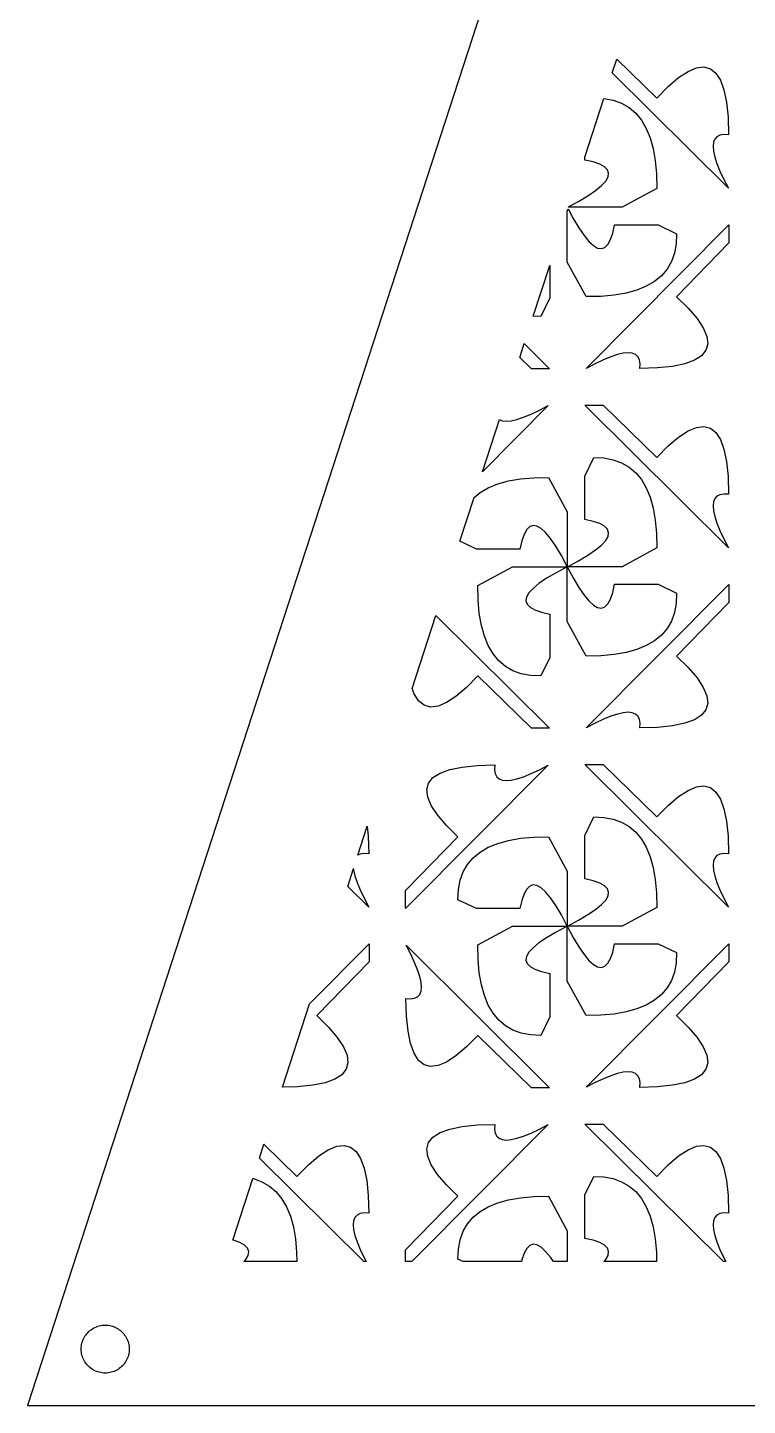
# Model space of a CAD drawing. Header units: metres. Extents: x -75 to 75, y 0 to 231.
# Drawn here: x -75 to -15, y 0 to 115 of the extents above; entities that cross this region are included whole.
import ezdxf

# ---------------------------------------------------------------- set-up
doc = ezdxf.new("R2010")
doc.units = ezdxf.units.M

msp = doc.modelspace()

# ---------------------------------------------------------------- linework, layer by layer
for p, q in [((0, 230.826), (-75, 0)), ((-26.2468, 111.214), (-25.873, 112.365)), ((-25.873, 112.365), (-22.5394, 109.118)), ((-19.9287, 111.337), (-19.2242, 111.633)), ((-19.2242, 111.633), (-18.6012, 111.709)), ((-18.6012, 111.709), (-18.062, 111.563)), ((-18.062, 111.563), (-17.6047, 111.197)), ((-16.5541, 101.584), (-26.2468, 111.214)), ((-21.5849, 110.08), (-20.7152, 110.819)), ((-20.7152, 110.819), (-19.9287, 111.337)), ((-17.6047, 111.197), (-17.2279, 110.609)), ((-17.2279, 110.609), (-16.9345, 109.8)), ((-22.5394, 109.118), (-21.5849, 110.08)), ((-16.9345, 109.8), (-16.7226, 108.77)), ((-28.5329, 104.178), (-26.941, 109.078)), ((-26.941, 109.078), (-26.1685, 108.931)), ((-26.1685, 108.931), (-25.4686, 108.676)), ((-25.4686, 108.676), (-24.8424, 108.315)), ((-24.8424, 108.315), (-24.2921, 107.847)), ((-16.7226, 108.77), (-16.593, 107.518)), ((-24.2921, 107.847), (-23.817, 107.271)), ((-23.817, 107.271), (-23.4169, 106.588)), ((-16.593, 107.518), (-16.545, 106.049)), ((-23.4169, 106.588), (-23.0914, 105.798)), ((-17.5223, 105.885), (-17.7045, 105.689)), ((-17.2678, 106.011), (-17.5223, 105.885)), ((-16.9405, 106.066), (-17.2678, 106.011)), ((-16.545, 106.049), (-16.9405, 106.066)), ((-23.0914, 105.798), (-22.8415, 104.901)), ((-22.8415, 104.901), (-22.6666, 103.897)), ((-17.813, 105.421), (-17.85, 105.082)), ((-17.85, 105.082), (-17.8134, 104.673)), ((-17.8134, 104.673), (-17.7045, 104.194)), ((-17.7045, 105.689), (-17.813, 105.421)), ((-28.5329, 103.945), (-28.5329, 104.178)), ((-27.8435, 103.788), (-28.5329, 103.945)), ((-27.2992, 103.598), (-27.8435, 103.788)), ((-26.9028, 103.378), (-27.2992, 103.598)), ((-22.6666, 103.897), (-22.5668, 102.785)), ((-17.7045, 104.194), (-17.5232, 103.643)), ((-17.5232, 103.643), (-17.2696, 103.022)), ((-26.6542, 103.126), (-26.9028, 103.378)), ((-26.7984, 102.183), (-26.6016, 102.528)), ((-26.5535, 102.842), (-26.6542, 103.126)), ((-26.6016, 102.528), (-26.5535, 102.842)), ((-22.5668, 102.785), (-22.5426, 101.569)), ((-17.2696, 103.022), (-16.9432, 102.329)), ((-28.2751, 100.964), (-27.6352, 101.401)), ((-27.6352, 101.401), (-27.1426, 101.807)), ((-27.1426, 101.807), (-26.7984, 102.183)), ((-22.5426, 101.569), (-25.421, 100.003)), ((-16.9432, 102.329), (-16.5541, 101.584)), ((-29.8894, 100.003), (-29.8689, 100.066)), ((-29.8689, 100.066), (-29.063, 100.496)), ((-29.063, 100.496), (-28.2751, 100.964)), ((-29.9968, 99.6728), (-29.9333, 99.8684)), ((-29.9968, 95.421), (-29.9968, 99.6728)), ((-29.9333, 99.8684), (-29.5042, 99.063)), ((-25.421, 100.003), (-29.8894, 100.003)), ((-29.5042, 99.063), (-29.0359, 98.2751)), ((-29.0359, 98.2751), (-28.5988, 97.6352)), ((-28.4161, 86.5541), (-16.5193, 98.5283)), ((-26.4015, 97.2992), (-26.2125, 97.8435)), ((-26.2125, 97.8435), (-26.0545, 98.5329)), ((-26.0545, 98.5329), (-22.4359, 98.5329)), ((-22.4359, 98.5329), (-20.8809, 97.7945)), ((-20.8809, 97.7945), (-20.9216, 96.9449)), ((-16.5193, 98.5283), (-16.5193, 97.019)), ((-28.5988, 97.6352), (-28.1927, 97.1426)), ((-28.1927, 97.1426), (-27.8174, 96.7984)), ((-27.8174, 96.7984), (-27.4722, 96.6016)), ((-27.4722, 96.6016), (-27.1577, 96.5535)), ((-27.1577, 96.5535), (-26.8739, 96.6542)), ((-26.8739, 96.6542), (-26.6222, 96.9028)), ((-26.6222, 96.9028), (-26.4015, 97.2992)), ((-20.9216, 96.9449), (-21.069, 96.1685)), ((-16.5193, 97.019), (-20.8818, 92.5394)), ((-21.3235, 95.4686), (-21.6852, 94.8424)), ((-21.069, 96.1685), (-21.3235, 95.4686)), ((-32.8435, 90.9115), (-31.4671, 95.1476)), ((-31.4671, 95.1476), (-31.4671, 92.4355)), ((-28.4308, 92.5426), (-29.9968, 95.421)), ((-21.6852, 94.8424), (-22.1535, 94.2921)), ((-23.4119, 93.4169), (-24.202, 93.0914)), ((-22.7289, 93.8174), (-23.4119, 93.4169)), ((-22.1535, 94.2921), (-22.7289, 93.8174)), ((-31.4671, 92.4355), (-32.2055, 90.8809)), ((-27.2145, 92.5668), (-28.4308, 92.5426)), ((-26.1026, 92.6666), (-27.2145, 92.5668)), ((-25.0987, 92.8415), (-26.1026, 92.6666)), ((-24.202, 93.0914), (-25.0987, 92.8415)), ((-20.8818, 92.5394), (-19.9196, 91.5849)), ((-32.2055, 90.8809), (-32.8435, 90.9115)), ((-19.9196, 91.5849), (-19.1808, 90.7152)), ((-19.1808, 90.7152), (-18.663, 89.9287)), ((-18.663, 89.9287), (-18.3669, 89.2242)), ((-33.9606, 87.4734), (-33.5876, 88.6215)), ((-33.5876, 88.6215), (-31.4717, 86.5193)), ((-18.2913, 88.6012), (-18.4364, 88.0624)), ((-18.3669, 89.2242), (-18.2913, 88.6012)), ((-32.981, 86.5193), (-33.9606, 87.4734)), ((-26.3571, 87.5232), (-26.9783, 87.2696)), ((-25.8064, 87.7045), (-26.3571, 87.5232)), ((-25.3271, 87.8134), (-25.8064, 87.7045)), ((-24.9179, 87.85), (-25.3271, 87.8134)), ((-24.5792, 87.813), (-24.9179, 87.85)), ((-24.3114, 87.7045), (-24.5792, 87.813)), ((-24.115, 87.5223), (-24.3114, 87.7045)), ((-23.9891, 87.2678), (-24.115, 87.5223)), ((-18.8026, 87.6047), (-19.3909, 87.2279)), ((-18.4364, 88.0624), (-18.8026, 87.6047)), ((-31.4717, 86.5193), (-32.981, 86.5193)), ((-27.6709, 86.9432), (-28.4161, 86.5541)), ((-26.9783, 87.2696), (-27.6709, 86.9432)), ((-23.9342, 86.9405), (-23.9891, 87.2678)), ((-23.9507, 86.545), (-23.9342, 86.9405)), ((-22.4817, 86.593), (-23.9507, 86.545)), ((-21.2297, 86.7226), (-22.4817, 86.593)), ((-20.1997, 86.9345), (-21.2297, 86.7226)), ((-19.3909, 87.2279), (-20.1997, 86.9345)), ((-31.5839, 83.4459), (-37.0602, 77.934)), ((-33.0217, 82.7304), (-32.3291, 83.0568)), ((-32.3291, 83.0568), (-31.5839, 83.4459)), ((-28.5283, 83.4807), (-27.019, 83.4807)), ((-16.5541, 71.5839), (-28.5283, 83.4807)), ((-27.019, 83.4807), (-22.5394, 79.1182)), ((-37.0602, 77.934), (-35.6483, 82.2792)), ((-35.6483, 82.2792), (-35.4208, 82.187)), ((-35.4208, 82.187), (-35.0821, 82.15)), ((-35.0821, 82.15), (-34.6729, 82.1866)), ((-34.6729, 82.1866), (-34.1936, 82.2955)), ((-34.1936, 82.2955), (-33.6429, 82.4768)), ((-33.6429, 82.4768), (-33.0217, 82.7304)), ((-19.2242, 81.6331), (-18.6012, 81.7087)), ((-18.6012, 81.7087), (-18.062, 81.5631)), ((-21.5849, 80.0804), (-20.7152, 80.8192)), ((-20.7152, 80.8192), (-19.9287, 81.337)), ((-19.9287, 81.337), (-19.2242, 81.6331)), ((-18.062, 81.5631), (-17.6047, 81.1974)), ((-17.6047, 81.1974), (-17.2279, 80.6091)), ((-17.2279, 80.6091), (-16.9345, 79.8003)), ((-22.5394, 79.1182), (-21.5849, 80.0804)), ((-16.9345, 79.8003), (-16.7226, 78.7703)), ((-28.5329, 77.5645), (-27.7945, 79.1191)), ((-27.7945, 79.1191), (-26.9449, 79.0784)), ((-26.9449, 79.0784), (-26.1685, 78.931)), ((-26.1685, 78.931), (-25.4686, 78.6765)), ((-25.4686, 78.6765), (-24.8424, 78.3148)), ((-24.8424, 78.3148), (-24.2921, 77.8465)), ((-16.7226, 78.7703), (-16.593, 77.5183)), ((-35.798, 76.9086), (-34.9013, 77.1585)), ((-34.9013, 77.1585), (-33.8974, 77.3334)), ((-33.8974, 77.3334), (-32.7855, 77.4332)), ((-32.7855, 77.4332), (-31.5692, 77.4574)), ((-31.5692, 77.4574), (-30.0032, 74.579)), ((-28.5329, 73.9455), (-28.5329, 77.5645)), ((-24.2921, 77.8465), (-23.817, 77.2707)), ((-23.817, 77.2707), (-23.4169, 76.5881)), ((-16.593, 77.5183), (-16.545, 76.0493)), ((-37.7604, 75.7788), (-37.2711, 76.1826)), ((-37.2711, 76.1826), (-36.5881, 76.5831)), ((-36.5881, 76.5831), (-35.798, 76.9086)), ((-23.4169, 76.5881), (-23.0914, 75.798)), ((-17.2678, 76.0109), (-17.5223, 75.885)), ((-16.9405, 76.0658), (-17.2678, 76.0109)), ((-16.545, 76.0493), (-16.9405, 76.0658)), ((-38.9479, 72.1242), (-37.7604, 75.7788)), ((-23.0914, 75.798), (-22.8415, 74.9013)), ((-22.8415, 74.9013), (-22.6666, 73.8974)), ((-17.813, 75.4208), (-17.85, 75.0821)), ((-17.85, 75.0821), (-17.8134, 74.6729)), ((-17.7045, 75.6886), (-17.813, 75.4208)), ((-17.5223, 75.885), (-17.7045, 75.6886)), ((-30.0032, 74.579), (-30.0032, 70.0124)), ((-27.8435, 73.7875), (-28.5329, 73.9455)), ((-27.2992, 73.5985), (-27.8435, 73.7875)), ((-22.6666, 73.8974), (-22.5668, 72.7855)), ((-17.8134, 74.6729), (-17.7045, 74.1936)), ((-17.7045, 74.1936), (-17.5232, 73.6429)), ((-17.5232, 73.6429), (-17.2696, 73.0217)), ((-33.5985, 72.7008), (-33.7875, 72.1565)), ((-33.3778, 73.0972), (-33.5985, 72.7008)), ((-33.1261, 73.3458), (-33.3778, 73.0972)), ((-32.8423, 73.4465), (-33.1261, 73.3458)), ((-32.5278, 73.3984), (-32.8423, 73.4465)), ((-32.1826, 73.2016), (-32.5278, 73.3984)), ((-31.8073, 72.8574), (-32.1826, 73.2016)), ((-31.4012, 72.3648), (-31.8073, 72.8574)), ((-26.9028, 73.3778), (-27.2992, 73.5985)), ((-26.6542, 73.1261), (-26.9028, 73.3778)), ((-26.7984, 72.1826), (-26.6016, 72.5278)), ((-26.5535, 72.8423), (-26.6542, 73.1261)), ((-26.6016, 72.5278), (-26.5535, 72.8423)), ((-22.5668, 72.7855), (-22.5426, 71.5692)), ((-17.2696, 73.0217), (-16.9432, 72.3291)), ((-37.5641, 71.4671), (-38.9479, 72.1242)), ((-33.9455, 71.4671), (-37.5641, 71.4671)), ((-33.7875, 72.1565), (-33.9455, 71.4671)), ((-30.9641, 71.7249), (-31.4012, 72.3648)), ((-30.4958, 70.937), (-30.9641, 71.7249)), ((-28.2751, 70.9641), (-27.6352, 71.4012)), ((-27.6352, 71.4012), (-27.1426, 71.8073)), ((-27.1426, 71.8073), (-26.7984, 72.1826)), ((-22.5426, 71.5692), (-25.421, 70.0032)), ((-16.9432, 72.3291), (-16.5541, 71.5839)), ((-30.0032, 70.0124), (-30.4958, 70.937)), ((-29.9876, 70.0032), (-29.063, 70.4958)), ((-29.063, 70.4958), (-28.2751, 70.9641)), ((-37.4574, 68.4308), (-34.579, 69.9968)), ((-34.579, 69.9968), (-30.0124, 69.9968)), ((-31.7249, 69.0359), (-32.3648, 68.5988)), ((-30.937, 69.5042), (-31.7249, 69.0359)), ((-30.0124, 69.9968), (-30.937, 69.5042)), ((-29.9968, 65.421), (-29.9968, 69.9876)), ((-29.9968, 69.9876), (-29.5042, 69.063)), ((-25.421, 70.0032), (-29.9876, 70.0032)), ((-29.5042, 69.063), (-29.0359, 68.2751)), ((-37.4332, 67.2145), (-37.4574, 68.4308)), ((-32.8574, 68.1927), (-33.2016, 67.8174)), ((-32.3648, 68.5988), (-32.8574, 68.1927)), ((-29.0359, 68.2751), (-28.5988, 67.6352)), ((-28.4161, 56.5541), (-16.5193, 68.5283)), ((-26.2125, 67.8435), (-26.0545, 68.5329)), ((-26.0545, 68.5329), (-22.4359, 68.5329)), ((-22.4359, 68.5329), (-20.8809, 67.7945)), ((-16.5193, 68.5283), (-16.5193, 67.019)), ((-37.3334, 66.1026), (-37.4332, 67.2145)), ((-33.3984, 67.4722), (-33.4465, 67.1577)), ((-33.4465, 67.1577), (-33.3458, 66.8739)), ((-33.2016, 67.8174), (-33.3984, 67.4722)), ((-33.3458, 66.8739), (-33.0972, 66.6222)), ((-28.5988, 67.6352), (-28.1927, 67.1426)), ((-28.1927, 67.1426), (-27.8174, 66.7984)), ((-27.8174, 66.7984), (-27.4722, 66.6016)), ((-26.8739, 66.6542), (-26.6222, 66.9028)), ((-26.6222, 66.9028), (-26.4015, 67.2992)), ((-26.4015, 67.2992), (-26.2125, 67.8435)), ((-20.9216, 66.9449), (-21.069, 66.1685)), ((-20.8809, 67.7945), (-20.9216, 66.9449)), ((-16.5193, 67.019), (-20.8818, 62.5394)), ((-42.9372, 59.8462), (-40.9564, 65.9427)), ((-40.9564, 65.9427), (-31.4717, 56.5193)), ((-37.1585, 65.0987), (-37.3334, 66.1026)), ((-33.0972, 66.6222), (-32.7008, 66.4015)), ((-32.7008, 66.4015), (-32.1565, 66.2125)), ((-32.1565, 66.2125), (-31.4671, 66.0545)), ((-31.4671, 66.0545), (-31.4671, 62.4355)), ((-27.4722, 66.6016), (-27.1577, 66.5535)), ((-27.1577, 66.5535), (-26.8739, 66.6542)), ((-21.069, 66.1685), (-21.3235, 65.4686)), ((-36.9086, 64.202), (-37.1585, 65.0987)), ((-28.4308, 62.5426), (-29.9968, 65.421)), ((-21.6852, 64.8424), (-22.1535, 64.2921)), ((-21.3235, 65.4686), (-21.6852, 64.8424)), ((-36.5831, 63.4119), (-36.9086, 64.202)), ((-36.183, 62.7293), (-36.5831, 63.4119)), ((-23.4119, 63.4169), (-24.202, 63.0914)), ((-22.7289, 63.8174), (-23.4119, 63.4169)), ((-22.1535, 64.2921), (-22.7289, 63.8174)), ((-35.7079, 62.1535), (-36.183, 62.7293)), ((-35.1576, 61.6852), (-35.7079, 62.1535)), ((-31.4671, 62.4355), (-32.2055, 60.8809)), ((-27.2145, 62.5668), (-28.4308, 62.5426)), ((-26.1026, 62.6666), (-27.2145, 62.5668)), ((-25.0987, 62.8415), (-26.1026, 62.6666)), ((-24.202, 63.0914), (-25.0987, 62.8415)), ((-20.8818, 62.5394), (-19.9196, 61.5849)), ((-34.5314, 61.3235), (-35.1576, 61.6852)), ((-33.8315, 61.069), (-34.5314, 61.3235)), ((-33.0551, 60.9216), (-33.8315, 61.069)), ((-19.9196, 61.5849), (-19.1808, 60.7152)), ((-42.7721, 59.3909), (-42.9372, 59.8462)), ((-38.4151, 59.9196), (-39.2848, 59.1808)), ((-37.4606, 60.8818), (-38.4151, 59.9196)), ((-32.981, 56.5193), (-37.4606, 60.8818)), ((-32.2055, 60.8809), (-33.0551, 60.9216)), ((-19.1808, 60.7152), (-18.663, 59.9287)), ((-18.663, 59.9287), (-18.3669, 59.2242)), ((-42.3953, 58.8026), (-42.7721, 59.3909)), ((-41.938, 58.4369), (-42.3953, 58.8026)), ((-40.0713, 58.663), (-40.7758, 58.3669)), ((-39.2848, 59.1808), (-40.0713, 58.663)), ((-18.3669, 59.2242), (-18.2913, 58.6012)), ((-41.3988, 58.2913), (-41.938, 58.4369)), ((-40.7758, 58.3669), (-41.3988, 58.2913)), ((-26.3571, 57.5232), (-26.9783, 57.2696)), ((-25.8064, 57.7045), (-26.3571, 57.5232)), ((-25.3271, 57.8134), (-25.8064, 57.7045)), ((-24.9179, 57.85), (-25.3271, 57.8134)), ((-24.5792, 57.813), (-24.9179, 57.85)), ((-24.3114, 57.7045), (-24.5792, 57.813)), ((-24.115, 57.5223), (-24.3114, 57.7045)), ((-23.9891, 57.2678), (-24.115, 57.5223)), ((-18.8026, 57.6047), (-19.3909, 57.2279)), ((-18.4364, 58.0624), (-18.8026, 57.6047)), ((-18.2913, 58.6012), (-18.4364, 58.0624)), ((-31.4717, 56.5193), (-32.981, 56.5193)), ((-27.6709, 56.9432), (-28.4161, 56.5541)), ((-26.9783, 57.2696), (-27.6709, 56.9432)), ((-23.9342, 56.9405), (-23.9891, 57.2678)), ((-23.9507, 56.545), (-23.9342, 56.9405)), ((-22.4817, 56.593), (-23.9507, 56.545)), ((-21.2297, 56.7226), (-22.4817, 56.593)), ((-20.1997, 56.9345), (-21.2297, 56.7226)), ((-19.3909, 57.2279), (-20.1997, 56.9345)), ((-31.5839, 53.4459), (-43.4807, 41.4717)), ((-40.6091, 52.7721), (-39.8003, 53.0655)), ((-39.8003, 53.0655), (-38.7703, 53.2774)), ((-38.7703, 53.2774), (-37.5183, 53.407)), ((-37.5183, 53.407), (-36.0493, 53.455)), ((-36.0493, 53.455), (-36.0658, 53.0595)), ((-36.0658, 53.0595), (-36.0109, 52.7322)), ((-33.0217, 52.7304), (-32.3291, 53.0568)), ((-32.3291, 53.0568), (-31.5839, 53.4459)), ((-28.5283, 53.4807), (-27.019, 53.4807)), ((-16.5541, 41.5839), (-28.5283, 53.4807)), ((-27.019, 53.4807), (-22.5394, 49.1182)), ((-41.7087, 51.3988), (-41.5636, 51.9376)), ((-41.5636, 51.9376), (-41.1974, 52.3953)), ((-41.1974, 52.3953), (-40.6091, 52.7721)), ((-36.0109, 52.7322), (-35.885, 52.4777)), ((-35.885, 52.4777), (-35.6886, 52.2955)), ((-35.6886, 52.2955), (-35.4208, 52.187)), ((-35.4208, 52.187), (-35.0821, 52.15)), ((-35.0821, 52.15), (-34.6729, 52.1866)), ((-34.6729, 52.1866), (-34.1936, 52.2955)), ((-34.1936, 52.2955), (-33.6429, 52.4768)), ((-33.6429, 52.4768), (-33.0217, 52.7304)), ((-41.6331, 50.7758), (-41.7087, 51.3988)), ((-41.337, 50.0713), (-41.6331, 50.7758)), ((-21.5849, 50.0804), (-20.7152, 50.8192)), ((-20.7152, 50.8192), (-19.9287, 51.337)), ((-19.9287, 51.337), (-19.2242, 51.6331)), ((-19.2242, 51.6331), (-18.6012, 51.7087)), ((-18.6012, 51.7087), (-18.062, 51.5631)), ((-18.062, 51.5631), (-17.6047, 51.1974)), ((-17.6047, 51.1974), (-17.2279, 50.6091)), ((-17.2279, 50.6091), (-16.9345, 49.8003)), ((-40.8192, 49.2848), (-41.337, 50.0713)), ((-22.5394, 49.1182), (-21.5849, 50.0804)), ((-16.9345, 49.8003), (-16.7226, 48.7703)), ((-47.4642, 45.9138), (-46.6775, 48.3348)), ((-46.6775, 48.3348), (-46.593, 47.5183)), ((-40.0804, 48.4151), (-40.8192, 49.2848)), ((-39.1182, 47.4606), (-40.0804, 48.4151)), ((-28.5329, 47.5645), (-27.7945, 49.1191)), ((-27.7945, 49.1191), (-26.9449, 49.0784)), ((-26.9449, 49.0784), (-26.1685, 48.931)), ((-26.1685, 48.931), (-25.4686, 48.6765)), ((-25.4686, 48.6765), (-24.8424, 48.3148)), ((-24.8424, 48.3148), (-24.2921, 47.8465)), ((-16.7226, 48.7703), (-16.593, 47.5183)), ((-46.593, 47.5183), (-46.545, 46.0493)), ((-43.4807, 42.981), (-39.1182, 47.4606)), ((-35.798, 46.9086), (-34.9013, 47.1585)), ((-34.9013, 47.1585), (-33.8974, 47.3334)), ((-33.8974, 47.3334), (-32.7855, 47.4332)), ((-32.7855, 47.4332), (-31.5692, 47.4574)), ((-31.5692, 47.4574), (-30.0032, 44.579)), ((-28.5329, 43.9455), (-28.5329, 47.5645)), ((-24.2921, 47.8465), (-23.817, 47.2707)), ((-23.817, 47.2707), (-23.4169, 46.5881)), ((-16.593, 47.5183), (-16.545, 46.0493)), ((-47.2678, 46.0109), (-47.4642, 45.9138)), ((-46.9405, 46.0658), (-47.2678, 46.0109)), ((-46.545, 46.0493), (-46.9405, 46.0658)), ((-37.847, 45.7074), (-37.2711, 46.1826)), ((-37.2711, 46.1826), (-36.5881, 46.5831)), ((-36.5881, 46.5831), (-35.798, 46.9086)), ((-23.4169, 46.5881), (-23.0914, 45.798)), ((-17.2678, 46.0109), (-17.5223, 45.885)), ((-16.9405, 46.0658), (-17.2678, 46.0109)), ((-16.545, 46.0493), (-16.9405, 46.0658)), ((-38.6765, 44.5314), (-38.3153, 45.1572)), ((-38.3153, 45.1572), (-37.847, 45.7074)), ((-23.0914, 45.798), (-22.8415, 44.9013)), ((-22.8415, 44.9013), (-22.6666, 43.8974)), ((-17.813, 45.4208), (-17.85, 45.0821)), ((-17.85, 45.0821), (-17.8134, 44.6729)), ((-17.7045, 45.6886), (-17.813, 45.4208)), ((-17.5223, 45.885), (-17.7045, 45.6886)), ((-48.3056, 43.3241), (-47.8251, 44.803)), ((-47.8251, 44.803), (-47.8134, 44.6729)), ((-47.8134, 44.6729), (-47.7045, 44.1936)), ((-47.7045, 44.1936), (-47.5232, 43.6429)), ((-39.0784, 43.0551), (-38.931, 43.8315)), ((-38.931, 43.8315), (-38.6765, 44.5314)), ((-30.0032, 44.579), (-30.0032, 40.0124)), ((-27.8435, 43.7875), (-28.5329, 43.9455)), ((-27.2992, 43.5985), (-27.8435, 43.7875)), ((-22.6666, 43.8974), (-22.5668, 42.7855)), ((-17.8134, 44.6729), (-17.7045, 44.1936)), ((-17.7045, 44.1936), (-17.5232, 43.6429)), ((-46.5541, 41.5839), (-48.3056, 43.3241)), ((-47.5232, 43.6429), (-47.2696, 43.0217)), ((-47.2696, 43.0217), (-46.9432, 42.3291)), ((-43.4807, 41.4717), (-43.4807, 42.981)), ((-39.1191, 42.2055), (-39.0784, 43.0551)), ((-33.5985, 42.7008), (-33.7875, 42.1565)), ((-33.3778, 43.0972), (-33.5985, 42.7008)), ((-33.1261, 43.3458), (-33.3778, 43.0972)), ((-32.8423, 43.4465), (-33.1261, 43.3458)), ((-32.5278, 43.3984), (-32.8423, 43.4465)), ((-32.1826, 43.2016), (-32.5278, 43.3984)), ((-31.8073, 42.8574), (-32.1826, 43.2016)), ((-31.4012, 42.3648), (-31.8073, 42.8574)), ((-26.9028, 43.3778), (-27.2992, 43.5985)), ((-26.6542, 43.1261), (-26.9028, 43.3778)), ((-26.5535, 42.8423), (-26.6542, 43.1261)), ((-26.6016, 42.5278), (-26.5535, 42.8423)), ((-22.5668, 42.7855), (-22.5426, 41.5692)), ((-17.5232, 43.6429), (-17.2696, 43.0217)), ((-17.2696, 43.0217), (-16.9432, 42.3291)), ((-46.9432, 42.3291), (-46.5541, 41.5839)), ((-37.5641, 41.4671), (-39.1191, 42.2055)), ((-33.9455, 41.4671), (-37.5641, 41.4671)), ((-33.7875, 42.1565), (-33.9455, 41.4671)), ((-30.9641, 41.7249), (-31.4012, 42.3648)), ((-30.4958, 40.937), (-30.9641, 41.7249)), ((-28.2751, 40.9641), (-27.6352, 41.4012)), ((-27.6352, 41.4012), (-27.1426, 41.8073)), ((-27.1426, 41.8073), (-26.7984, 42.1826)), ((-26.7984, 42.1826), (-26.6016, 42.5278)), ((-22.5426, 41.5692), (-25.421, 40.0032)), ((-16.9432, 42.3291), (-16.5541, 41.5839)), ((-30.0032, 40.0124), (-30.4958, 40.937)), ((-29.9876, 40.0032), (-29.063, 40.4958)), ((-29.063, 40.4958), (-28.2751, 40.9641)), ((-37.4574, 38.4308), (-34.579, 39.9968)), ((-34.579, 39.9968), (-30.0124, 39.9968)), ((-30.937, 39.5042), (-31.7249, 39.0359)), ((-30.0124, 39.9968), (-30.937, 39.5042)), ((-29.9968, 35.421), (-29.9968, 39.9876)), ((-29.9968, 39.9876), (-29.5042, 39.063)), ((-25.421, 40.0032), (-29.9876, 40.0032)), ((-51.4892, 33.5261), (-46.5193, 38.5283)), ((-46.5193, 38.5283), (-46.5193, 37.019)), ((-43.0568, 37.6709), (-43.4459, 38.4161)), ((-43.4459, 38.4161), (-31.4717, 26.5193)), ((-37.4332, 37.2145), (-37.4574, 38.4308)), ((-32.8574, 38.1927), (-33.2016, 37.8174)), ((-32.3648, 38.5988), (-32.8574, 38.1927)), ((-31.7249, 39.0359), (-32.3648, 38.5988)), ((-29.5042, 39.063), (-29.0359, 38.2751)), ((-29.0359, 38.2751), (-28.5988, 37.6352)), ((-28.4161, 26.5541), (-16.5193, 38.5283)), ((-26.2125, 37.8435), (-26.0545, 38.5329)), ((-26.0545, 38.5329), (-22.4359, 38.5329)), ((-22.4359, 38.5329), (-20.8809, 37.7945)), ((-16.5193, 38.5283), (-16.5193, 37.019)), ((-46.5193, 37.019), (-50.8818, 32.5394)), ((-42.7304, 36.9783), (-43.0568, 37.6709)), ((-42.4768, 36.3571), (-42.7304, 36.9783)), ((-37.3334, 36.1026), (-37.4332, 37.2145)), ((-33.3984, 37.4722), (-33.4465, 37.1577)), ((-33.4465, 37.1577), (-33.3458, 36.8739)), ((-33.2016, 37.8174), (-33.3984, 37.4722)), ((-33.3458, 36.8739), (-33.0972, 36.6222)), ((-28.5988, 37.6352), (-28.1927, 37.1426)), ((-28.1927, 37.1426), (-27.8174, 36.7984)), ((-26.8739, 36.6542), (-26.6222, 36.9028)), ((-26.6222, 36.9028), (-26.4015, 37.2992)), ((-26.4015, 37.2992), (-26.2125, 37.8435)), ((-20.9216, 36.9449), (-21.069, 36.1685)), ((-20.8809, 37.7945), (-20.9216, 36.9449)), ((-16.5193, 37.019), (-20.8818, 32.5394)), ((-42.2955, 35.8064), (-42.4768, 36.3571)), ((-42.1866, 35.3271), (-42.2955, 35.8064)), ((-37.1585, 35.0987), (-37.3334, 36.1026)), ((-33.0972, 36.6222), (-32.7008, 36.4015)), ((-32.7008, 36.4015), (-32.1565, 36.2125)), ((-32.1565, 36.2125), (-31.4671, 36.0545)), ((-31.4671, 36.0545), (-31.4671, 32.4355)), ((-27.8174, 36.7984), (-27.4722, 36.6016)), ((-27.4722, 36.6016), (-27.1577, 36.5535)), ((-27.1577, 36.5535), (-26.8739, 36.6542)), ((-21.069, 36.1685), (-21.3235, 35.4686)), ((-42.2955, 34.3114), (-42.187, 34.5792)), ((-42.187, 34.5792), (-42.15, 34.9179)), ((-42.15, 34.9179), (-42.1866, 35.3271)), ((-36.9086, 34.202), (-37.1585, 35.0987)), ((-28.4308, 32.5426), (-29.9968, 35.421)), ((-21.6852, 34.8424), (-22.1535, 34.2921)), ((-21.3235, 35.4686), (-21.6852, 34.8424)), ((-53.7554, 26.5513), (-51.4892, 33.5261)), ((-43.407, 32.4817), (-43.455, 33.9507)), ((-43.455, 33.9507), (-43.0595, 33.9342)), ((-43.0595, 33.9342), (-42.7322, 33.9891)), ((-42.7322, 33.9891), (-42.4777, 34.115)), ((-42.4777, 34.115), (-42.2955, 34.3114)), ((-36.5831, 33.4119), (-36.9086, 34.202)), ((-36.183, 32.7293), (-36.5831, 33.4119)), ((-23.4119, 33.4169), (-24.202, 33.0914)), ((-22.7289, 33.8174), (-23.4119, 33.4169)), ((-22.1535, 34.2921), (-22.7289, 33.8174)), ((-50.8818, 32.5394), (-49.9196, 31.5849)), ((-43.2774, 31.2297), (-43.407, 32.4817)), ((-35.7079, 32.1535), (-36.183, 32.7293)), ((-31.4671, 32.4355), (-32.2055, 30.8809)), ((-27.2145, 32.5668), (-28.4308, 32.5426)), ((-26.1026, 32.6666), (-27.2145, 32.5668)), ((-25.0987, 32.8415), (-26.1026, 32.6666)), ((-24.202, 33.0914), (-25.0987, 32.8415)), ((-20.8818, 32.5394), (-19.9196, 31.5849)), ((-49.9196, 31.5849), (-49.1808, 30.7152)), ((-43.0655, 30.1997), (-43.2774, 31.2297)), ((-35.1576, 31.6852), (-35.7079, 32.1535)), ((-34.5314, 31.3235), (-35.1576, 31.6852)), ((-33.8315, 31.069), (-34.5314, 31.3235)), ((-33.0551, 30.9216), (-33.8315, 31.069)), ((-19.9196, 31.5849), (-19.1808, 30.7152)), ((-49.1808, 30.7152), (-48.663, 29.9287)), ((-48.663, 29.9287), (-48.3669, 29.2242)), ((-42.7721, 29.3909), (-43.0655, 30.1997)), ((-38.4151, 29.9196), (-39.2848, 29.1808)), ((-37.4606, 30.8818), (-38.4151, 29.9196)), ((-32.981, 26.5193), (-37.4606, 30.8818)), ((-32.2055, 30.8809), (-33.0551, 30.9216)), ((-19.1808, 30.7152), (-18.663, 29.9287)), ((-18.663, 29.9287), (-18.3669, 29.2242)), ((-48.3669, 29.2242), (-48.2913, 28.6012)), ((-42.3953, 28.8026), (-42.7721, 29.3909)), ((-41.938, 28.4369), (-42.3953, 28.8026)), ((-39.2848, 29.1808), (-40.0713, 28.663)), ((-18.3669, 29.2242), (-18.2913, 28.6012)), ((-48.8026, 27.6047), (-49.3909, 27.2279)), ((-48.4364, 28.0624), (-48.8026, 27.6047)), ((-48.2913, 28.6012), (-48.4364, 28.0624)), ((-41.3988, 28.2913), (-41.938, 28.4369)), ((-40.7758, 28.3669), (-41.3988, 28.2913)), ((-40.0713, 28.663), (-40.7758, 28.3669)), ((-25.8064, 27.7045), (-26.3571, 27.5232)), ((-25.3271, 27.8134), (-25.8064, 27.7045)), ((-24.9179, 27.85), (-25.3271, 27.8134)), ((-24.5792, 27.813), (-24.9179, 27.85)), ((-24.3114, 27.7045), (-24.5792, 27.813)), ((-24.115, 27.5223), (-24.3114, 27.7045)), ((-18.8026, 27.6047), (-19.3909, 27.2279)), ((-18.4364, 28.0624), (-18.8026, 27.6047)), ((-18.2913, 28.6012), (-18.4364, 28.0624)), ((-52.4817, 26.593), (-53.7554, 26.5513)), ((-51.2297, 26.7226), (-52.4817, 26.593)), ((-50.1997, 26.9345), (-51.2297, 26.7226)), ((-49.3909, 27.2279), (-50.1997, 26.9345)), ((-31.4717, 26.5193), (-32.981, 26.5193)), ((-27.6709, 26.9432), (-28.4161, 26.5541)), ((-26.9783, 27.2696), (-27.6709, 26.9432)), ((-26.3571, 27.5232), (-26.9783, 27.2696)), ((-23.9891, 27.2678), (-24.115, 27.5223)), ((-23.9342, 26.9405), (-23.9891, 27.2678)), ((-23.9507, 26.545), (-23.9342, 26.9405)), ((-22.4817, 26.593), (-23.9507, 26.545)), ((-21.2297, 26.7226), (-22.4817, 26.593)), ((-20.1997, 26.9345), (-21.2297, 26.7226)), ((-19.3909, 27.2279), (-20.1997, 26.9345)), ((-31.5839, 23.4459), (-42.9558, 12)), ((-40.6091, 22.7721), (-39.8003, 23.0655)), ((-39.8003, 23.0655), (-38.7703, 23.2774)), ((-38.7703, 23.2774), (-37.5183, 23.407)), ((-37.5183, 23.407), (-36.0493, 23.455)), ((-36.0493, 23.455), (-36.0658, 23.0595)), ((-36.0658, 23.0595), (-36.0109, 22.7322)), ((-33.0217, 22.7304), (-32.3291, 23.0568)), ((-32.3291, 23.0568), (-31.5839, 23.4459)), ((-16.9729, 12), (-28.5283, 23.4807)), ((-28.5283, 23.4807), (-27.019, 23.4807)), ((-27.019, 23.4807), (-22.5394, 19.1182)), ((-41.7087, 21.3988), (-41.5636, 21.9376)), ((-41.5636, 21.9376), (-41.1974, 22.3953)), ((-41.1974, 22.3953), (-40.6091, 22.7721)), ((-36.0109, 22.7322), (-35.885, 22.4777)), ((-35.885, 22.4777), (-35.6886, 22.2955)), ((-35.6886, 22.2955), (-35.4208, 22.187)), ((-35.4208, 22.187), (-35.0821, 22.15)), ((-35.0821, 22.15), (-34.6729, 22.1866)), ((-34.6729, 22.1866), (-34.1936, 22.2955)), ((-34.1936, 22.2955), (-33.6429, 22.4768)), ((-33.6429, 22.4768), (-33.0217, 22.7304)), ((-55.6744, 20.6452), (-55.2978, 21.8044)), ((-55.2978, 21.8044), (-52.5394, 19.1182)), ((-51.5849, 20.0804), (-50.7152, 20.8192)), ((-50.7152, 20.8192), (-49.9287, 21.337)), ((-49.9287, 21.337), (-49.2242, 21.6331)), ((-49.2242, 21.6331), (-48.6012, 21.7087)), ((-48.6012, 21.7087), (-48.062, 21.5631)), ((-48.062, 21.5631), (-47.6047, 21.1974)), ((-47.6047, 21.1974), (-47.2279, 20.6091)), ((-41.6331, 20.7758), (-41.7087, 21.3988)), ((-41.337, 20.0713), (-41.6331, 20.7758)), ((-21.5849, 20.0804), (-20.7152, 20.8192)), ((-20.7152, 20.8192), (-19.9287, 21.337)), ((-19.9287, 21.337), (-19.2242, 21.6331)), ((-19.2242, 21.6331), (-18.6012, 21.7087)), ((-18.6012, 21.7087), (-18.062, 21.5631)), ((-18.062, 21.5631), (-17.6047, 21.1974)), ((-17.6047, 21.1974), (-17.2279, 20.6091)), ((-46.9729, 12), (-55.6744, 20.6452)), ((-52.5394, 19.1182), (-51.5849, 20.0804)), ((-47.2279, 20.6091), (-46.9345, 19.8003)), ((-46.9345, 19.8003), (-46.7226, 18.7703)), ((-40.8192, 19.2848), (-41.337, 20.0713)), ((-22.5394, 19.1182), (-21.5849, 20.0804)), ((-17.2279, 20.6091), (-16.9345, 19.8003)), ((-16.9345, 19.8003), (-16.7226, 18.7703)), ((-57.8985, 13.8001), (-56.2278, 18.9422)), ((-56.2278, 18.9422), (-56.1685, 18.931)), ((-56.1685, 18.931), (-55.4686, 18.6765)), ((-55.4686, 18.6765), (-54.8424, 18.3148)), ((-46.7226, 18.7703), (-46.593, 17.5183)), ((-40.0804, 18.4151), (-40.8192, 19.2848)), ((-39.1182, 17.4606), (-40.0804, 18.4151)), ((-28.5329, 17.5645), (-27.7945, 19.1191)), ((-27.7945, 19.1191), (-26.9449, 19.0784)), ((-26.9449, 19.0784), (-26.1685, 18.931)), ((-26.1685, 18.931), (-25.4686, 18.6765)), ((-25.4686, 18.6765), (-24.8424, 18.3148)), ((-16.7226, 18.7703), (-16.593, 17.5183)), ((-54.8424, 18.3148), (-54.2921, 17.8465)), ((-54.2921, 17.8465), (-53.817, 17.2707)), ((-53.817, 17.2707), (-53.4169, 16.5881)), ((-46.593, 17.5183), (-46.545, 16.0493)), ((-43.4807, 12.981), (-39.1182, 17.4606)), ((-34.9013, 17.1585), (-33.8974, 17.3334)), ((-33.8974, 17.3334), (-32.7855, 17.4332)), ((-32.7855, 17.4332), (-31.5692, 17.4574)), ((-31.5692, 17.4574), (-30.0032, 14.579)), ((-28.5329, 13.9455), (-28.5329, 17.5645)), ((-24.8424, 18.3148), (-24.2921, 17.8465)), ((-24.2921, 17.8465), (-23.817, 17.2707)), ((-23.817, 17.2707), (-23.4169, 16.5881)), ((-16.593, 17.5183), (-16.545, 16.0493)), ((-53.4169, 16.5881), (-53.0914, 15.798)), ((-37.847, 15.7074), (-37.2711, 16.1826)), ((-37.2711, 16.1826), (-36.5881, 16.5831)), ((-36.5881, 16.5831), (-35.798, 16.9086)), ((-35.798, 16.9086), (-34.9013, 17.1585)), ((-23.4169, 16.5881), (-23.0914, 15.798)), ((-53.0914, 15.798), (-52.8415, 14.9013)), ((-47.813, 15.4208), (-47.85, 15.0821)), ((-47.85, 15.0821), (-47.8134, 14.6729)), ((-47.7045, 15.6886), (-47.813, 15.4208)), ((-47.5223, 15.885), (-47.7045, 15.6886)), ((-47.2678, 16.0109), (-47.5223, 15.885)), ((-46.9405, 16.0658), (-47.2678, 16.0109)), ((-46.545, 16.0493), (-46.9405, 16.0658)), ((-38.6765, 14.5314), (-38.3153, 15.1572)), ((-38.3153, 15.1572), (-37.847, 15.7074)), ((-23.0914, 15.798), (-22.8415, 14.9013)), ((-17.813, 15.4208), (-17.85, 15.0821)), ((-17.85, 15.0821), (-17.8134, 14.6729)), ((-17.7045, 15.6886), (-17.813, 15.4208)), ((-17.5223, 15.885), (-17.7045, 15.6886)), ((-17.2678, 16.0109), (-17.5223, 15.885)), ((-16.9405, 16.0658), (-17.2678, 16.0109)), ((-16.545, 16.0493), (-16.9405, 16.0658)), ((-57.8435, 13.7875), (-57.8985, 13.8001)), ((-52.8415, 14.9013), (-52.6666, 13.8974)), ((-52.6666, 13.8974), (-52.5668, 12.7855)), ((-47.8134, 14.6729), (-47.7045, 14.1936)), ((-47.7045, 14.1936), (-47.5232, 13.6429)), ((-39.0784, 13.0551), (-38.931, 13.8315)), ((-38.931, 13.8315), (-38.6765, 14.5314)), ((-30.0032, 14.579), (-30.0032, 12)), ((-27.8435, 13.7875), (-28.5329, 13.9455)), ((-22.8415, 14.9013), (-22.6666, 13.8974)), ((-22.6666, 13.8974), (-22.5668, 12.7855)), ((-17.8134, 14.6729), (-17.7045, 14.1936)), ((-17.7045, 14.1936), (-17.5232, 13.6429)), ((-57.2992, 13.5985), (-57.8435, 13.7875)), ((-56.9028, 13.3778), (-57.2992, 13.5985)), ((-56.6542, 13.1261), (-56.9028, 13.3778)), ((-56.5535, 12.8423), (-56.6542, 13.1261)), ((-56.6016, 12.5278), (-56.5535, 12.8423)), ((-52.5668, 12.7855), (-52.5512, 12)), ((-47.5232, 13.6429), (-47.2696, 13.0217)), ((-47.2696, 13.0217), (-46.9432, 12.3291)), ((-43.4807, 12), (-43.4807, 12.981)), ((-39.1191, 12.2055), (-39.0784, 13.0551)), ((-33.5985, 12.7008), (-33.7875, 12.1565)), ((-33.3778, 13.0972), (-33.5985, 12.7008)), ((-33.1261, 13.3458), (-33.3778, 13.0972)), ((-32.8423, 13.4465), (-33.1261, 13.3458)), ((-32.5278, 13.3984), (-32.8423, 13.4465)), ((-32.1826, 13.2016), (-32.5278, 13.3984)), ((-31.8073, 12.8574), (-32.1826, 13.2016)), ((-31.4012, 12.3648), (-31.8073, 12.8574)), ((-27.2992, 13.5985), (-27.8435, 13.7875)), ((-26.9028, 13.3778), (-27.2992, 13.5985)), ((-26.6542, 13.1261), (-26.9028, 13.3778)), ((-26.5535, 12.8423), (-26.6542, 13.1261)), ((-26.6016, 12.5278), (-26.5535, 12.8423)), ((-22.5668, 12.7855), (-22.5512, 12)), ((-17.5232, 13.6429), (-17.2696, 13.0217)), ((-17.2696, 13.0217), (-16.9432, 12.3291)), ((-56.9659, 12), (-56.7984, 12.1826)), ((-52.5512, 12), (-56.9659, 12)), ((-56.7984, 12.1826), (-56.6016, 12.5278)), ((-46.7714, 12), (-46.9729, 12)), ((-46.9432, 12.3291), (-46.7714, 12)), ((-42.9558, 12), (-43.4807, 12)), ((-38.6863, 12), (-39.1191, 12.2055)), ((-33.8234, 12), (-38.6863, 12)), ((-33.7875, 12.1565), (-33.8234, 12)), ((-31.152, 12), (-31.4012, 12.3648)), ((-30.0032, 12), (-31.152, 12)), ((-26.9659, 12), (-26.7984, 12.1826)), ((-22.5512, 12), (-26.9659, 12)), ((-26.7984, 12.1826), (-26.6016, 12.5278)), ((-16.7714, 12), (-16.9729, 12)), ((-16.9432, 12.3291), (-16.7714, 12)), ((-70.2805, 5.66579), (-70.2165, 5.77393)), ((-70.2165, 5.77393), (-70.1459, 5.87784)), ((-70.1459, 5.87784), (-70.0689, 5.97713)), ((-70.0689, 5.97713), (-69.9858, 6.07137)), ((-69.9858, 6.07137), (-69.897, 6.16022)), ((-69.897, 6.16022), (-69.8027, 6.2433)), ((-69.8027, 6.2433), (-69.7034, 6.32031)), ((-69.7034, 6.32031), (-69.5995, 6.39093)), ((-69.5995, 6.39093), (-69.4914, 6.4549)), ((-69.4914, 6.4549), (-69.3794, 6.51193)), ((-69.3794, 6.51193), (-69.2641, 6.56183)), ((-69.2641, 6.56183), (-69.1459, 6.60439)), ((-69.1459, 6.60439), (-69.0252, 6.63943)), ((-69.0252, 6.63943), (-68.9026, 6.66685)), ((-68.9026, 6.66685), (-68.7785, 6.68651)), ((-68.7785, 6.68651), (-68.6534, 6.69833)), ((-68.6534, 6.69833), (-68.5279, 6.70227)), ((-68.5279, 6.70227), (-68.4023, 6.69833)), ((-68.4023, 6.69833), (-68.2772, 6.68651)), ((-68.2772, 6.68651), (-68.1531, 6.66685)), ((-68.1531, 6.66685), (-68.0305, 6.63943)), ((-68.0305, 6.63943), (-67.9098, 6.60439)), ((-67.9098, 6.60439), (-67.7916, 6.56183)), ((-67.7916, 6.56183), (-67.6763, 6.51193)), ((-67.6763, 6.51193), (-67.5643, 6.4549)), ((-67.5643, 6.4549), (-67.4562, 6.39093)), ((-67.4562, 6.39093), (-67.3523, 6.32031)), ((-67.3523, 6.32031), (-67.253, 6.2433)), ((-67.253, 6.2433), (-67.1588, 6.16022)), ((-67.1588, 6.16022), (-67.0699, 6.07137)), ((-67.0699, 6.07137), (-66.9868, 5.97713)), ((-66.9868, 5.97713), (-66.9098, 5.87784)), ((-66.9098, 5.87784), (-66.8392, 5.77393)), ((-66.8392, 5.77393), (-66.7752, 5.66579)), ((-70.5279, 4.70227), (-70.5239, 4.82785)), ((-70.5239, 4.57669), (-70.5279, 4.70227)), ((-70.5239, 4.82785), (-70.5121, 4.95294)), ((-70.5121, 4.95294), (-70.4924, 5.07704)), ((-70.4924, 5.07704), (-70.465, 5.19966)), ((-70.465, 5.19966), (-70.43, 5.32031)), ((-70.43, 5.32031), (-70.3874, 5.43852)), ((-70.3874, 5.43852), (-70.3375, 5.55383)), ((-70.3375, 5.55383), (-70.2805, 5.66579)), ((-66.7752, 5.66579), (-66.7182, 5.55383)), ((-66.7182, 5.55383), (-66.6683, 5.43852)), ((-66.6683, 5.43852), (-66.6257, 5.32031)), ((-66.6257, 5.32031), (-66.5907, 5.19966)), ((-66.5907, 5.19966), (-66.5633, 5.07704)), ((-66.5633, 5.07704), (-66.5436, 4.95294)), ((-66.5436, 4.95294), (-66.5318, 4.82785)), ((-66.5318, 4.82785), (-66.5279, 4.70227)), ((-66.5279, 4.70227), (-66.5318, 4.57669)), ((-70.5121, 4.45161), (-70.5239, 4.57669)), ((-70.4924, 4.32751), (-70.5121, 4.45161)), ((-70.465, 4.2049), (-70.4924, 4.32751)), ((-70.43, 4.08424), (-70.465, 4.2049)), ((-70.3874, 3.96602), (-70.43, 4.08424)), ((-70.3375, 3.85072), (-70.3874, 3.96602)), ((-70.2805, 3.73877), (-70.3375, 3.85072)), ((-70.2165, 3.63062), (-70.2805, 3.73877)), ((-70.1459, 3.5267), (-70.2165, 3.63062)), ((-70.0689, 3.42743), (-70.1459, 3.5267)), ((-66.9098, 3.5267), (-66.9868, 3.42743)), ((-66.8392, 3.63062), (-66.9098, 3.5267)), ((-66.7752, 3.73877), (-66.8392, 3.63062)), ((-66.7182, 3.85072), (-66.7752, 3.73877)), ((-66.6683, 3.96602), (-66.7182, 3.85072)), ((-66.6257, 4.08424), (-66.6683, 3.96602)), ((-66.5907, 4.2049), (-66.6257, 4.08424)), ((-66.5633, 4.32751), (-66.5907, 4.2049)), ((-66.5436, 4.45161), (-66.5633, 4.32751)), ((-66.5318, 4.57669), (-66.5436, 4.45161)), ((-69.9858, 3.33318), (-70.0689, 3.42743)), ((-69.897, 3.24434), (-69.9858, 3.33318)), ((-69.8027, 3.16125), (-69.897, 3.24434)), ((-69.7034, 3.08424), (-69.8027, 3.16125)), ((-69.5995, 3.01363), (-69.7034, 3.08424)), ((-69.4914, 2.94966), (-69.5995, 3.01363)), ((-69.3794, 2.89262), (-69.4914, 2.94966)), ((-69.2641, 2.84273), (-69.3794, 2.89262)), ((-69.1459, 2.80016), (-69.2641, 2.84273)), ((-69.0252, 2.76511), (-69.1459, 2.80016)), ((-68.9026, 2.7377), (-69.0252, 2.76511)), ((-68.7785, 2.71805), (-68.9026, 2.7377)), ((-68.6534, 2.70622), (-68.7785, 2.71805)), ((-68.5279, 2.70227), (-68.6534, 2.70622)), ((-68.4023, 2.70622), (-68.5279, 2.70227)), ((-68.2772, 2.71805), (-68.4023, 2.70622)), ((-68.1531, 2.7377), (-68.2772, 2.71805)), ((-68.0305, 2.76511), (-68.1531, 2.7377)), ((-67.9098, 2.80016), (-68.0305, 2.76511)), ((-67.7916, 2.84273), (-67.9098, 2.80016)), ((-67.6763, 2.89262), (-67.7916, 2.84273)), ((-67.5643, 2.94966), (-67.6763, 2.89262)), ((-67.4562, 3.01363), (-67.5643, 2.94966)), ((-67.3523, 3.08424), (-67.4562, 3.01363)), ((-67.253, 3.16125), (-67.3523, 3.08424)), ((-67.1588, 3.24434), (-67.253, 3.16125)), ((-67.0699, 3.33318), (-67.1588, 3.24434)), ((-66.9868, 3.42743), (-67.0699, 3.33318)), ((-75, 0), (75, 0))]:
    msp.add_line(p, q)

doc.saveas('drawing.dxf')
